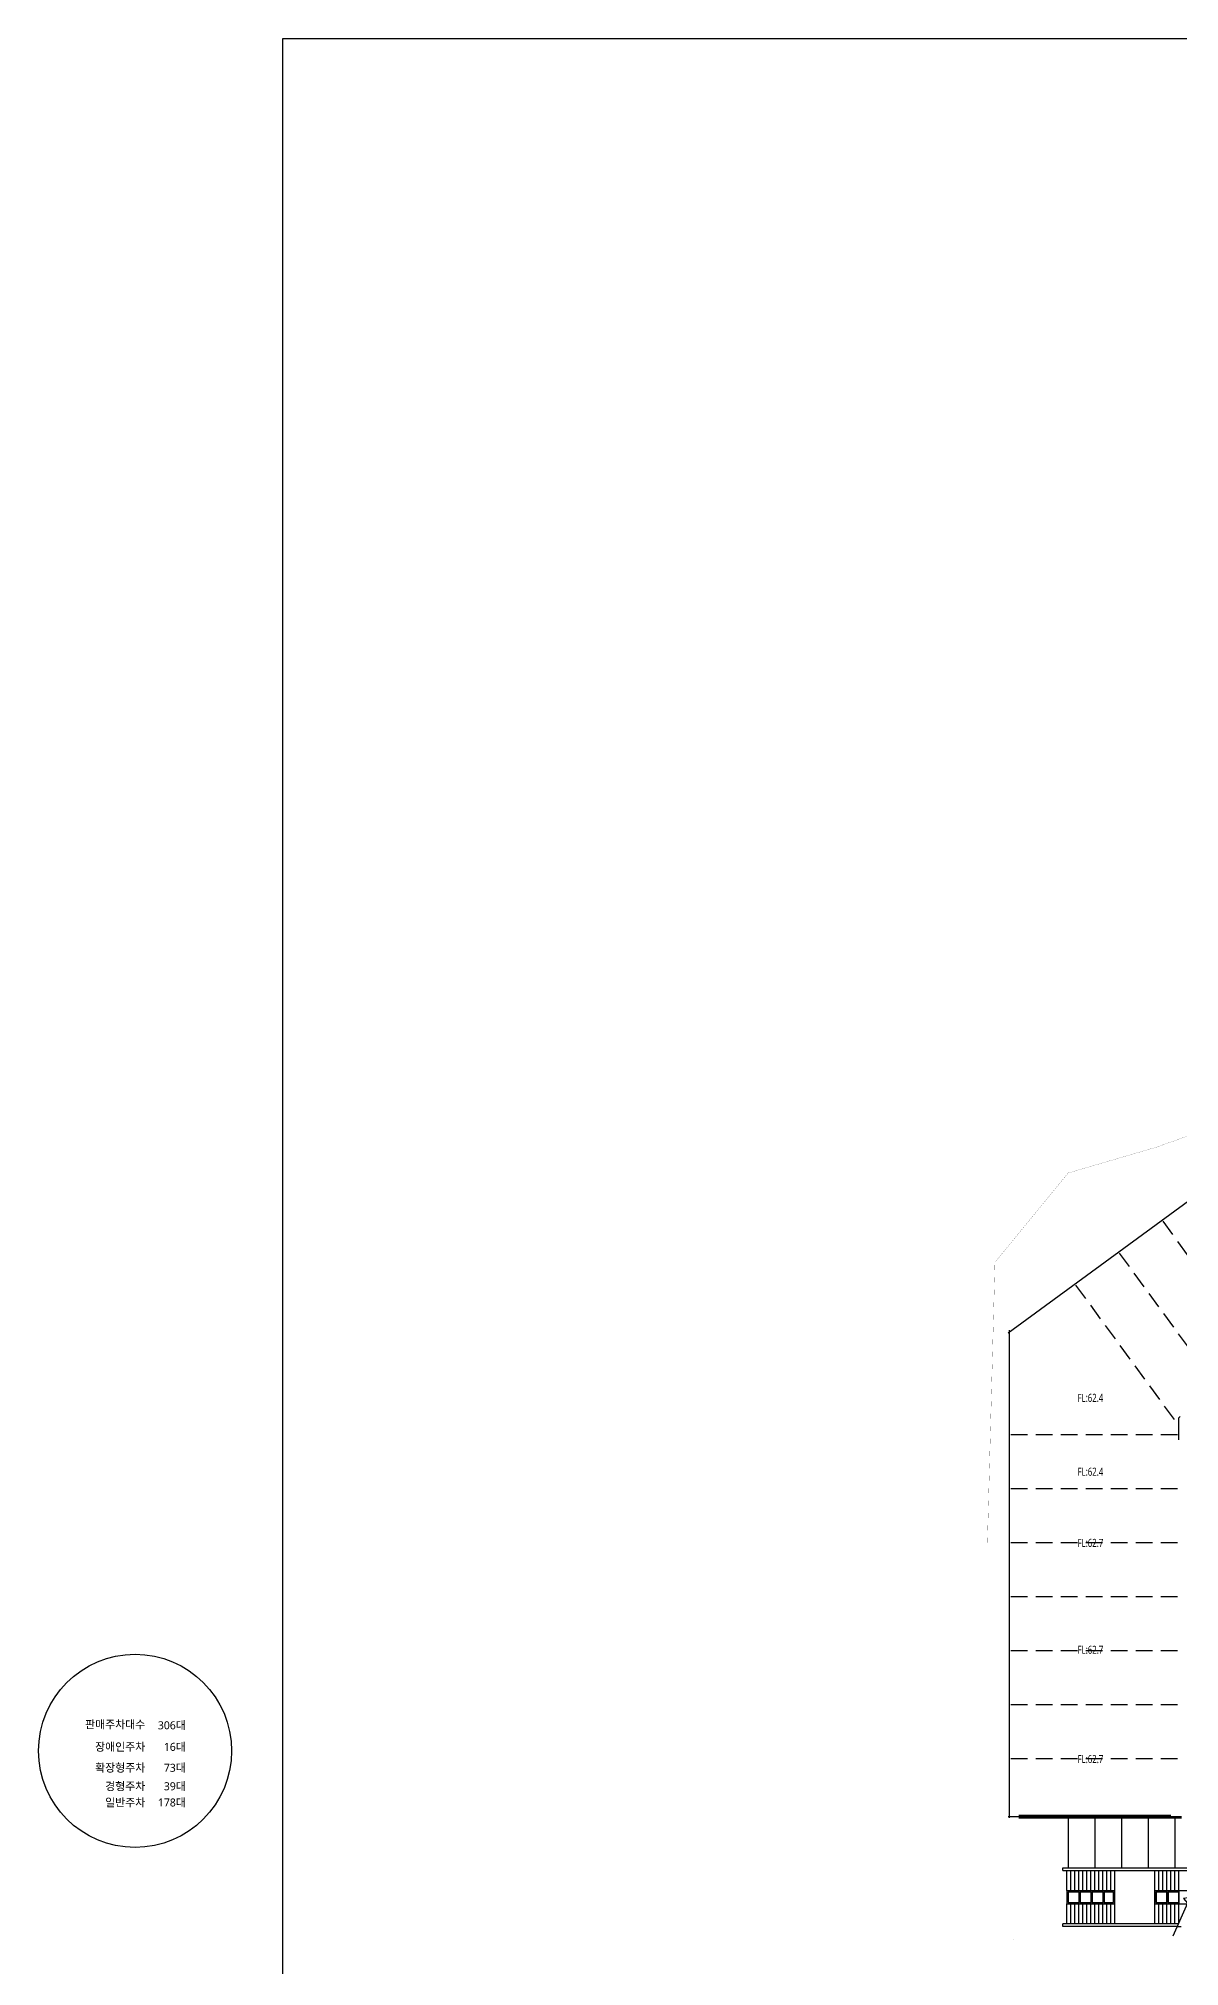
# Model space of a CAD drawing. Header units: millimetres. Extents: x 75184266 to 76346726, y -35077925 to -33679385.
# Drawn here: x 75225351 to 75310937, y -34925494 to -34780925 of the extents above; entities that cross this region are included whole.
import ezdxf
from ezdxf.enums import TextEntityAlignment as Align

# ---------------------------------------------------------------- set-up
doc = ezdxf.new("R2010")
doc.units = ezdxf.units.MM
doc.header["$LTSCALE"] = 50
doc.header["$MEASUREMENT"] = 0
doc.linetypes.add('XR-지하3층$0$HIDDEN', pattern=[0.375, 0.25, -0.125])
for name, color, linetype, plot in [('DEFPOINT', 142, 'CONTINUOUS', False), ('XR-기준층$0$XR-지하3층$0$DEFPOINT', 142, 'CONTINUOUS', False), ('건축', 8, 'CONTINUOUS', False)]:
    doc.layers.add(name, color=color, linetype=linetype, plot=plot)
doc.styles.add('HY각헤드라인M', font='')
doc.styles.add('XR-지하3층$0$맑은고딕', font='')
doc.styles.get('HY각헤드라인M').set_extended_font_data('Malgun Gothic')
doc.styles.get('XR-지하3층$0$맑은고딕').set_extended_font_data('Malgun Gothic')

msp = doc.modelspace()

# ---------------------------------------------------------------- linework, layer by layer
at = {"layer": 'DEFPOINT', "ltscale": 0.5}
msp.add_circle((75232592, -34909329), 7241, dxfattribs=at)
at = {"layer": 'XR-기준층$0$XR-지하3층$0$DEFPOINT', "ltscale": 0.5}
for points in [[(75663667, -35077925), (75243667, -35077925), (75243667, -34780925), (75663667, -34780925)], [(75663669, -35077925), (75243669, -35077925), (75243669, -34780925), (75663669, -34780925)]]:
    msp.add_lwpolyline(points, close=True, dxfattribs=at)
at = {"layer": '건축', "ltscale": 0.5}
for p, q in [((75298084, -34877988), (75319742, -34862110)), ((75298184, -34914362), (75298184, -34877791)), ((75310884, -34886012), (75310884, -34884352)), ((75298084, -34914262), (75311084, -34914262)), ((75298884, -34914162), (75310284, -34914162)), ((75298884, -34914362), (75311084, -34914362)), ((75298484, -34923510), (75298484, -34923510)), ((75310850, -34922305), (75302187, -34922305)), ((75310760, -34922505), (75302187, -34922505))]:
    msp.add_line(p, q, dxfattribs=at)
at = {"layer": '건축', "linetype": 'XR-지하3층$0$HIDDEN', "ltscale": 100}
for p, q in [((75309680, -34869611), (75317130, -34879772)), ((75306414, -34872005), (75313864, -34882167)), ((75303148, -34874400), (75310884, -34884952)), ((75298284, -34885612), (75310884, -34885612)), ((75298284, -34889662), (75310884, -34889662)), ((75298284, -34893712), (75310884, -34893712)), ((75298284, -34897762), (75310884, -34897762)), ((75298284, -34901812), (75310884, -34901812)), ((75298284, -34905862), (75310884, -34905862)), ((75298284, -34909912), (75310884, -34909912))]:
    msp.add_line(p, q, dxfattribs=at)
at = {"layer": '건축', "ltscale": 100}
msp.add_line((75310884, -34884352), (75311001, -34884266), dxfattribs=at)
at = {"layer": '건축', "ltscale": 3}
for p, q in [((75302581, -34914362, 0), (75302581, -34918105, 0)), ((75304581, -34914362, 0), (75304581, -34918105, 0)), ((75306581, -34914362, 0), (75306581, -34918105, 0)), ((75308581, -34914362, 0), (75308581, -34918105, 0)), ((75310581, -34914362, 0), (75310581, -34918105, 0)), ((75310760, -34922505), (75311076, -34922505))]:
    msp.add_line(p, q, dxfattribs=at)
at = {"layer": '건축'}
for p, q in [((75302187, -34918305), (75302187, -34918105)), ((75302487, -34919805), (75302487, -34918305)), ((75302787, -34919805), (75302787, -34918305)), ((75303087, -34919805), (75303087, -34918305)), ((75303387, -34919805), (75303387, -34918305)), ((75303687, -34919805), (75303687, -34918305)), ((75303987, -34919805), (75303987, -34918305)), ((75304287, -34919805), (75304287, -34918305)), ((75304587, -34919805), (75304587, -34918305)), ((75304887, -34919805), (75304887, -34918305)), ((75305187, -34919805), (75305187, -34918305)), ((75305487, -34919805), (75305487, -34918305)), ((75305787, -34919805), (75305787, -34918305)), ((75306087, -34919805), (75306087, -34918305)), ((75309087, -34922305), (75309087, -34918305)), ((75309387, -34919805), (75309387, -34918305)), ((75309687, -34919805), (75309687, -34918305)), ((75309987, -34922305), (75309987, -34918305)), ((75310287, -34919805), (75310287, -34918305)), ((75310587, -34919805), (75310587, -34918305)), ((75310887, -34922305), (75310887, -34918305)), ((75302487, -34919805), (75306087, -34919805)), ((75302487, -34919805), (75302487, -34920805)), ((75302587, -34919905), (75303387, -34919905)), ((75302587, -34919905), (75302587, -34920705)), ((75303387, -34919805), (75303387, -34920805)), ((75303487, -34919905), (75304287, -34919905)), ((75303487, -34919905), (75303487, -34920705)), ((75304287, -34919805), (75304287, -34920805)), ((75304387, -34919905), (75305187, -34919905)), ((75304387, -34919905), (75304387, -34920705)), ((75305187, -34919805), (75305187, -34920805)), ((75305287, -34919905), (75305987, -34919905)), ((75305287, -34919905), (75305287, -34920705)), ((75305987, -34920705), (75305987, -34919905)), ((75306087, -34920805), (75306087, -34919805)), ((75309087, -34919805), (75311979, -34919805)), ((75309087, -34919805), (75309087, -34920805)), ((75309187, -34919905), (75309987, -34919905)), ((75309187, -34919905), (75309187, -34920705)), ((75309987, -34919805), (75309987, -34920805)), ((75310087, -34919905), (75310887, -34919905)), ((75310087, -34919905), (75310087, -34920705)), ((75310887, -34919805), (75310887, -34920805)), ((75302487, -34922305), (75302487, -34920805)), ((75302487, -34920805), (75306087, -34920805)), ((75302587, -34920705), (75303387, -34920705)), ((75302787, -34922305), (75302787, -34920805)), ((75303087, -34922305), (75303087, -34920805)), ((75303387, -34922305), (75303387, -34920805)), ((75303487, -34920705), (75304287, -34920705)), ((75303687, -34922305), (75303687, -34920805)), ((75303987, -34922305), (75303987, -34920805)), ((75304287, -34922305), (75304287, -34920805)), ((75304387, -34920705), (75305187, -34920705)), ((75304587, -34922305), (75304587, -34920805)), ((75304887, -34922305), (75304887, -34920805)), ((75305187, -34922305), (75305187, -34920805)), ((75305287, -34920705), (75305987, -34920705)), ((75305487, -34922305), (75305487, -34920805)), ((75305787, -34922305), (75305787, -34920805)), ((75306087, -34922305), (75306087, -34920805)), ((75309087, -34920805), (75311527, -34920805)), ((75309187, -34920705), (75309987, -34920705)), ((75309387, -34922305), (75309387, -34920805)), ((75309687, -34922305), (75309687, -34920805)), ((75310087, -34920705), (75310887, -34920705)), ((75310287, -34922305), (75310287, -34920805)), ((75310587, -34922305), (75310587, -34920805)), ((75302187, -34922505), (75302187, -34922305))]:
    msp.add_line(p, q, dxfattribs=at)
at = {"layer": '건축', "const_width": 10}
msp.add_lwpolyline([(75322185, -34859017, -0.0430521), (75302591, -34865993), (75297098, -34872691), (75296530, -34893813)], format="xyb", dxfattribs=at)
at = {"layer": '건축', "ltscale": 0.5}
msp.add_lwpolyline([(75313242, -34917006), (75311910, -34919957), (75312210, -34920257), (75311237, -34920388), (75311551, -34920752), (75310440, -34923214)], dxfattribs=at)
at = {"layer": '건축'}
for points in [[(75302187, -34918105), (75312746, -34918105)], [(75302187, -34918305), (75312656, -34918305)]]:
    msp.add_lwpolyline(points, dxfattribs=at)

# ---------------------------------------------------------------- texts
at = {"layer": 'DEFPOINT', "ltscale": 0.5, "style": 'XR-지하3층$0$맑은고딕'}
for s, p in [('판매주차대수', (75233360, -34907647)), ('306대', (75236399, -34907710)), ('장애인주차', (75233360, -34909329)), ('16대', (75236399, -34909329)), ('확장형주차', (75233360, -34910895)), ('73대', (75236399, -34910895)), ('경형주차', (75233360, -34912282)), ('39대', (75236399, -34912282)), ('일반주차', (75233360, -34913499)), ('178대', (75236399, -34913499))]:
    msp.add_text(s, height=600, rotation=360, dxfattribs=at).set_placement(p, align=Align.RIGHT)
at = {"layer": '건축', "style": 'HY각헤드라인M', "width": 0.75}
for s, p in [('FL:62.4', (75303291, -34883155)), ('FL:62.4', (75303291, -34888697)), ('FL:62.7', (75303291, -34894033)), ('FL:62.7', (75303291, -34902047)), ('FL:62.7', (75303291, -34910241))]:
    msp.add_text(s, height=600, rotation=0, dxfattribs=at).set_placement(p)

doc.saveas('drawing.dxf')
